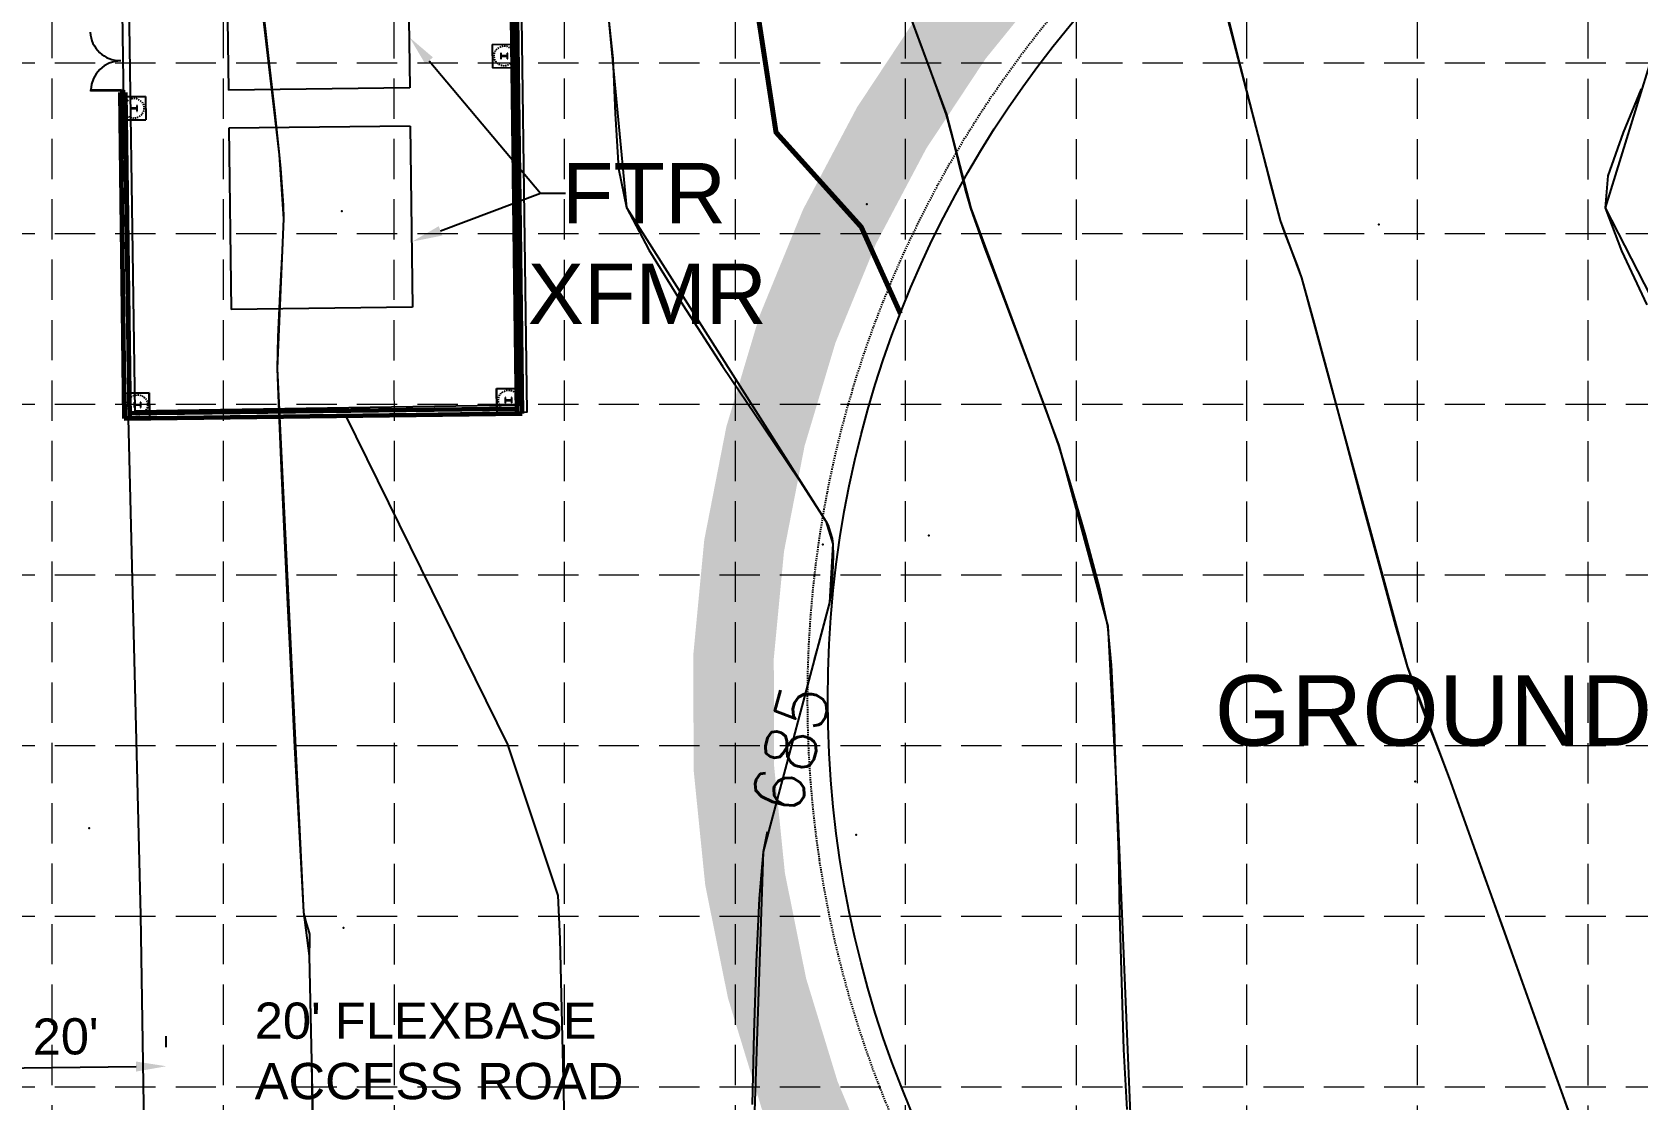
# Model space of a CAD drawing. Header units: inches. Extents: x 8056544 to 8057224, y 14638228 to 14639314.
# Drawn here: x 8056661.4 to 8056820.8, y 14638701.9 to 14638808 of the extents above; entities that cross this region are included whole.
import ezdxf

# ---------------------------------------------------------------- set-up
doc = ezdxf.new("R2010")
doc.units = ezdxf.units.IN
doc.header["$MEASUREMENT"] = 0
for name, pattern in [('HIDDEN', [0.375, 0.25, -0.125]), ('HIDDEN2', [0.1875, 0.125, -0.0625]), ('SBASE-FDN-TRANS$0$HIDDEN2', [0.1875, 0.125, -0.0625])]:
    doc.linetypes.add(name, pattern=pattern)
for name, color, linetype in [('30-FN-6TXT', 6, 'Continuous'), ('C-WALLS', 1, 'Continuous'), ('EC', 35, 'Continuous'), ('EX-BUILDING', 5, 'Continuous'), ('EX-GRAVEL', 5, 'Continuous'), ('FN-6TXT', 6, 'Continuous'), ('FN-TANK', 3, 'Continuous'), ('FN-TANK-DRAIN', 2, 'HIDDEN2'), ('GRID', 254, 'HIDDEN'), ('LIMITS OF DISTURBANCE', 1, 'HIDDEN'), ('POINT', 7, 'Continuous'), ('SBASE-FDN-TRANS$0$S-FND-COL', 4, 'Continuous'), ('SBASE-FDN-TRANS$0$S-FND-FOOTING_', 5, 'Continuous'), ('SBASE-FDN-TRANS$0$S-FND-PIER_', 5, 'SBASE-FDN-TRANS$0$HIDDEN2'), ('SBASE-FDN-TRANS$0$S-MECH', 8, 'Continuous')]:
    doc.layers.add(name, color=color, linetype=linetype)
for name, color, linetype, lineweight in [('A-Base-Trans$0$A-DOOR', 4, 'Continuous', 25), ('A-Base-Trans$0$A-FLOR', 2, 'Continuous', 25), ('A-Base-Trans$0$A-WALL_', 5, 'Continuous', 60)]:
    doc.layers.add(name, color=color, linetype=linetype, lineweight=lineweight)
doc.styles.add('ROMANS', font='romans.shx', dxfattribs={"height": 3})
doc.styles.get("Standard").update_dxf_attribs({"font": 'ARIAL.TTF'})

msp = doc.modelspace()

# ---------------------------------------------------------------- linework, layer by layer
at = {"layer": 'A-Base-Trans$0$A-DOOR', "color": 7}
for p, q in [((8056667.23, 14638802.22), (8056670.23, 14638802.26)), ((8056667.23, 14638802.1), (8056667.23, 14638802.22)), ((8056670.23, 14638802.13), (8056667.23, 14638802.1)), ((8056670.23, 14638802.26), (8056670.23, 14638802.13)), ((8056670.56, 14638802.14), (8056670.23, 14638802.13)), ((8056670.23, 14638802.13), (8056670.23, 14638801.97)), ((8056670.23, 14638801.97), (8056670.56, 14638801.97)), ((8056670.56, 14638801.97), (8056670.56, 14638802.14))]:
    msp.add_line(p, q, dxfattribs=at)
for centre, major_axis, start_param, end_param in [((8056670.15, 14638808.13), (-2.12, 2.12), 0.839413, 2.3694), ((8056670.23, 14638802.13), (2.12, 2.12), 0.796866, 2.326853)]:
    msp.add_ellipse(centre, major_axis=major_axis, ratio=1, start_param=start_param, end_param=end_param, dxfattribs=at)
at = {"layer": 'A-Base-Trans$0$A-FLOR'}
for p, q in [((8056707.09, 14638806.75), (8056709.09, 14638806.78)), ((8056707.09, 14638806.75), (8056707.12, 14638804.42)), ((8056707.12, 14638804.42), (8056709.12, 14638804.45)), ((8056672.65, 14638801.58), (8056670.65, 14638801.55)), ((8056672.65, 14638801.58), (8056672.68, 14638799.25)), ((8056672.68, 14638799.25), (8056670.68, 14638799.22)), ((8056673.02, 14638772.12), (8056671.02, 14638772.1)), ((8056673.04, 14638770.12), (8056673.02, 14638772.12)), ((8056707.51, 14638772.55), (8056709.51, 14638772.57)), ((8056707.54, 14638770.55), (8056707.51, 14638772.55))]:
    msp.add_line(p, q, dxfattribs=at)
at = {"layer": 'A-Base-Trans$0$A-WALL_', "color": 7}
for p, q in [((8056709.54, 14638770.07), (8056708.25, 14638875.36)), ((8056710.04, 14638770.08), (8056708.75, 14638875.36)), ((8056709.61, 14638805.62), (8056709.11, 14638805.61)), ((8056670.65, 14638801.97), (8056670.15, 14638801.96)), ((8056670.15, 14638801.96), (8056670.55, 14638769.59)), ((8056670.65, 14638801.97), (8056671.05, 14638769.6)), ((8056670.67, 14638800.39), (8056670.17, 14638800.38)), ((8056671.04, 14638770.1), (8056709.54, 14638770.57)), ((8056710.03, 14638771.41), (8056709.53, 14638771.41)), ((8056670.55, 14638769.59), (8056710.04, 14638770.08))]:
    msp.add_line(p, q, dxfattribs=at)
at = {"layer": 'C-WALLS', "color": 7, "linetype": 'Continuous'}
for p, q in [((8056680.67, 14638820.21), (8056680.89, 14638802.21)), ((8056698.67, 14638820.43), (8056698.89, 14638802.43)), ((8056698.89, 14638802.43), (8056680.89, 14638802.21))]:
    msp.add_line(p, q, dxfattribs=at)
at = {"layer": 'EC', "linetype": 'Continuous'}
for points in [[(8056815.38, 14638696.85), (8056802.13, 14638733.86), (8056797.96, 14638744.99), (8056787.46, 14638783.56), (8056785.36, 14638789.24), (8056775.7, 14638826.24), (8056768.54, 14638845.58), (8056761.19, 14638861.8), (8056761.99, 14638874.12), (8056763.72, 14638891.59), (8056763.86, 14638898.05), (8056765.67, 14638933.43), (8056761.05, 14638953.78), (8056758.24, 14638969.34), (8056749.15, 14639000.94), (8056742.48, 14639014.53), (8056737.9, 14639023.35), (8056734.27, 14639029.93), (8056710.3, 14639067), (8056719, 14639074.2), (8056693.31, 14639083.96), (8056691.42, 14639087.26), (8056690.24, 14639092.91), (8056688.66, 14639111.22)], [(8056670.95, 14639010.38), (8056672.04, 14639004.4), (8056681.65, 14638978.23), (8056690.54, 14638960.29), (8056691.8, 14638953.29), (8056693.36, 14638915.74), (8056694.81, 14638900.38), (8056695.15, 14638899.47), (8056695.03, 14638897.48), (8056697.16, 14638895.4), (8056712.7, 14638874.87), (8056711.71, 14638860.24), (8056706.16, 14638846.64), (8056708.49, 14638839.69), (8056718.63, 14638809.35), (8056720.41, 14638790.56), (8056740.21, 14638759.39), (8056740.91, 14638757.15), (8056740.57, 14638751.3), (8056733.99, 14638726.55), (8056732.9, 14638693.81)], [(8056658.53, 14638958.67), (8056665.85, 14638928.13), (8056667.38, 14638911.87), (8056671.1, 14638902.01), (8056669.83, 14638880.53), (8056681.95, 14638868.61), (8056675.39, 14638854.44), (8056678.76, 14638843.72), (8056681.46, 14638833.89), (8056685.93, 14638795.78), (8056686.35, 14638789.41), (8056685.74, 14638774.54), (8056688.34, 14638720.54), (8056688.91, 14638716.2), (8056689.68, 14638681.79)], [(8056726.88, 14638947.5), (8056735.49, 14638913.63), (8056738.87, 14638898.76), (8056738.8, 14638897.46), (8056738.71, 14638893.16), (8056737.12, 14638885.85), (8056738.48, 14638884.04), (8056736.13, 14638849.28), (8056735.3, 14638847.24), (8056735.65, 14638846.2), (8056741.75, 14638827.93), (8056752.17, 14638799.77), (8056754.6, 14638790.47), (8056763.33, 14638766.89), (8056768.21, 14638748.95), (8056769.15, 14638730.7), (8056770.58, 14638696.57)], [(8056840.17, 14638746.51), (8056817.63, 14638790.5), (8056822.28, 14638805.6)]]:
    msp.add_lwpolyline(points, dxfattribs=at)
at = {"layer": 'EC', "const_width": 0.5, "elevation": 685, "flags": 128}
msp.add_lwpolyline([(8056747.61, 14638780.01), (8056743.72, 14638788.61), (8056735.26, 14638798.01), (8056728.18, 14638844.23), (8056726.6, 14638851.76), (8056731.02, 14638856.39), (8056730.79, 14638857.73), (8056731.12, 14638862.46), (8056731.34, 14638864.96), (8056729.17, 14638875.18), (8056721.83, 14638880.04), (8056712.3, 14638879.05), (8056699.49, 14638895.63), (8056696.12, 14638897.69), (8056692.36, 14638903.06)], dxfattribs=at)
at = {"layer": 'EC', "elevation": 686, "flags": 128}
msp.add_lwpolyline([(8056682.77, 14638556.43), (8056682.81, 14638557.51), (8056683.03, 14638571.25), (8056674.66, 14638578.97), (8056667.4, 14638592.19), (8056666.99, 14638593.84), (8056667.45, 14638595.47), (8056666.98, 14638597.05), (8056667.37, 14638597.41), (8056672.57, 14638621.25), (8056675.33, 14638633.45), (8056684.67, 14638637.49), (8056708.33, 14638661.25), (8056712.58, 14638667.85), (8056715.01, 14638672.18), (8056714.86, 14638674.59), (8056713.81, 14638717.89), (8056713.63, 14638722.2), (8056708.63, 14638737.2), (8056692.5, 14638769.94)], dxfattribs=at)
at = {"layer": 'EC'}
for points in [[(8056684.18, 14638811.6, 686), (8056684.88, 14638805.35, 686), (8056685.48, 14638799.89, 686), (8056685.93, 14638795.78, 686), (8056685.93, 14638795.78, 686), (8056686.06, 14638794.43, 686), (8056686.2, 14638792.6, 686), (8056686.31, 14638790.77, 686), (8056686.35, 14638789.41, 686), (8056686.35, 14638789.41, 686), (8056686.23, 14638786.25, 686), (8056686, 14638781.97, 686), (8056685.8, 14638777.7, 686), (8056685.74, 14638774.54, 686), (8056685.74, 14638774.54, 686), (8056685.89, 14638770.2, 686), (8056686.12, 14638764.61, 686), (8056686.42, 14638758.13, 686), (8056686.75, 14638751.13, 686), (8056687.11, 14638743.94, 686), (8056687.46, 14638736.93, 686), (8056687.8, 14638730.46, 686), (8056688.1, 14638724.88, 686), (8056688.34, 14638720.54, 686), (8056688.34, 14638720.54, 686), (8056688.44, 14638720.07, 686), (8056688.62, 14638719.44, 686), (8056688.82, 14638718.82, 686), (8056688.93, 14638718.35, 686), (8056688.93, 14638718.35, 686), (8056688.95, 14638717.9, 686), (8056688.94, 14638717.28, 686), (8056688.92, 14638716.66, 686), (8056688.91, 14638716.2, 686), (8056688.91, 14638716.2, 686), (8056689, 14638711.74, 686), (8056689.12, 14638705.75, 686), (8056689.25, 14638698.99, 686)], [(8056770.12, 14638700.95, 684), (8056769.8, 14638706.89, 684), (8056769.58, 14638713.59, 684), (8056769.41, 14638720.31, 684), (8056769.28, 14638726.26, 684), (8056769.14, 14638730.7, 684), (8056769.14, 14638730.7, 684), (8056769.01, 14638734.58, 684), (8056768.83, 14638739.84, 684), (8056768.58, 14638745.09, 684), (8056768.21, 14638748.95, 684), (8056768.21, 14638748.95, 684), (8056767.36, 14638752.81, 684), (8056765.99, 14638757.98, 684), (8056764.5, 14638763.12, 684), (8056763.33, 14638766.89, 684), (8056763.33, 14638766.89, 684), (8056761.98, 14638770.72, 684), (8056760.04, 14638775.88, 684), (8056757.92, 14638781.49, 684), (8056755.97, 14638786.65, 684), (8056754.59, 14638790.47, 684), (8056754.59, 14638790.47, 684), (8056754.04, 14638792.43, 684), (8056753.38, 14638795.12, 684), (8056752.72, 14638797.8, 684), (8056752.17, 14638799.76, 684), (8056752.17, 14638799.76, 684), (8056750.53, 14638804.34, 684), (8056748.24, 14638810.51, 684)], [(8056813.93, 14638700.84, 683), (8056812.03, 14638706.13, 683), (8056809.86, 14638712.19, 683), (8056807.61, 14638718.52, 683), (8056805.44, 14638724.58, 683), (8056803.55, 14638729.87, 683), (8056802.11, 14638733.86, 683), (8056802.11, 14638733.86, 683), (8056801.22, 14638736.21, 683), (8056799.99, 14638739.39, 683), (8056798.78, 14638742.57, 683), (8056797.96, 14638744.95, 683), (8056797.96, 14638744.95, 683), (8056796.78, 14638749.1, 683), (8056795.27, 14638754.62, 683), (8056793.57, 14638760.95, 683), (8056791.8, 14638767.55, 683), (8056790.1, 14638773.89, 683), (8056788.61, 14638779.4, 683), (8056787.46, 14638783.56, 683), (8056787.46, 14638783.56, 683), (8056787.03, 14638784.78, 683), (8056786.4, 14638786.4, 683), (8056785.77, 14638788.02, 683), (8056785.35, 14638789.24, 683), (8056785.35, 14638789.24, 683), (8056784.29, 14638793.23, 683), (8056782.93, 14638798.52, 683), (8056781.38, 14638804.59, 683), (8056779.77, 14638810.92, 683)], [(8056718.63, 14638809.35, 685), (8056719.07, 14638805.36, 685), (8056719.29, 14638799.87, 685), (8056719.63, 14638794.43, 685), (8056720.41, 14638790.56, 685), (8056720.41, 14638790.56, 685), (8056722.63, 14638786.34, 685), (8056725.99, 14638780.87, 685), (8056729.96, 14638774.8, 685), (8056734.01, 14638768.76, 685), (8056737.61, 14638763.41, 685), (8056740.21, 14638759.39, 685), (8056740.21, 14638759.39, 685), (8056740.42, 14638758.94, 685), (8056740.64, 14638758.3, 685), (8056740.83, 14638757.65, 685), (8056740.91, 14638757.15, 685), (8056740.91, 14638757.15, 685), (8056740.92, 14638755.91, 685), (8056740.86, 14638754.22, 685), (8056740.74, 14638752.53, 685), (8056740.57, 14638751.3, 685), (8056740.57, 14638751.3, 685), (8056739.52, 14638747.3, 685), (8056739.04, 14638745.63, 685)], [(8056821.74, 14638780.88, 682), (8056819.23, 14638786.25, 682), (8056817.62, 14638790.5, 682), (8056817.62, 14638790.5, 682), (8056817.88, 14638793.7, 682), (8056819.4, 14638798.01, 682), (8056821.19, 14638802.35, 682)], [(8056734.39, 14638728.54, 685), (8056733.99, 14638726.55, 685), (8056733.99, 14638726.55, 685), (8056733.58, 14638721.9, 685), (8056733.27, 14638715.62, 685), (8056733.04, 14638708.54, 685), (8056732.89, 14638701.44, 685)]]:
    msp.add_polyline3d(points, dxfattribs=at)
at = {"layer": 'EX-BUILDING', "color": 253, "linetype": 'Continuous'}
for points in [[(8056669.4, 14638874.89), (8056709.09, 14638875.4), (8056710.52, 14638770.21), (8056670.95, 14638769.62)], [(8056670.95, 14638769.62), (8056669.4, 14638874.89)]]:
    msp.add_lwpolyline(points, dxfattribs=at)
msp.add_lwpolyline([(8056670.11, 14638874.2), (8056708.4, 14638874.69), (8056709.81, 14638770.9), (8056671.64, 14638770.33)], close=True, dxfattribs=at)
at = {"layer": 'EX-GRAVEL', "color": 7, "linetype": 'Continuous'}
msp.add_lwpolyline([(8056759.61, 14638610.78), (8056705.35, 14638611.81, -0.523293), (8056671.93, 14638645.69), (8056672.94, 14638672.08), (8056672.2, 14638720.24), (8056670.95, 14638769.62)], format="xyb", dxfattribs=at)
at = {"layer": 'FN-6TXT', "color": 7}
for p, q in [((8056674.7, 14638707.12), (8056674.69, 14638708.24)), ((8056657.72, 14638705.06), (8056671.72, 14638705.21))]:
    msp.add_line(p, q, dxfattribs=at)
at = {"layer": 'FN-6TXT', "color": 7, "ltscale": 50}
for points in [[(8056700.81, 14638805.13), (8056711.87, 14638791.98), (8056714.36, 14638791.98)], [(8056701.95, 14638788.22), (8056711.87, 14638791.98)]]:
    msp.add_lwpolyline(points, dxfattribs=at)
for points in [[(8056700.43, 14638804.81), (8056698.88, 14638807.43), (8056701.19, 14638805.46)], [(8056702.13, 14638787.76), (8056699.14, 14638787.16), (8056701.77, 14638788.69)]]:
    msp.add_solid(points, dxfattribs=at)
at = {"layer": 'FN-6TXT', "color": 7}
msp.add_solid([(8056671.71, 14638705.71), (8056671.72, 14638704.71), (8056674.72, 14638705.24)], dxfattribs=at)
at = {"layer": 'FN-TANK', "color": 7, "ltscale": 50}
msp.add_circle((8056845.39, 14638741.75), 105, dxfattribs=at)
at = {"layer": 'FN-TANK-DRAIN', "color": 5}
msp.add_circle((8056845.39, 14638741.75), 107, dxfattribs=at)
at = {"layer": 'GRID', "color": 252, "linetype": 'HIDDEN', "lineweight": 0, "ltscale": 16}
for p, q in [((8056663.36, 14638313.37), (8056663.41, 14639295.81)), ((8056680.43, 14638313.37), (8056680.34, 14639295.75)), ((8056697.44, 14638313.36), (8056697.27, 14639295.76)), ((8056714.26, 14638313.36), (8056714.26, 14639295.75)), ((8056731.25, 14638313.36), (8056731.23, 14639295.75)), ((8056748.1, 14638313.36), (8056748.13, 14639295.74)), ((8056765.05, 14638313.35), (8056765.15, 14639295.72)), ((8056781.99, 14638313.35), (8056781.99, 14639296.42)), ((8056798.94, 14638313.35), (8056798.94, 14639296.42)), ((8056815.89, 14638313.34), (8056815.89, 14639296.42)), ((8056561.65, 14638804.9), (8057205.72, 14638804.9)), ((8056561.65, 14638787.95), (8057205.72, 14638787.95)), ((8056561.65, 14638771), (8057205.72, 14638771)), ((8056561.65, 14638754.05), (8057205.72, 14638754.05)), ((8056561.65, 14638737.11), (8057205.72, 14638737.11)), ((8056561.65, 14638720.16), (8057205.72, 14638720.16)), ((8056561.65, 14638703.21), (8057205.72, 14638703.21))]:
    msp.add_line(p, q, dxfattribs=at)
at = {"layer": 'LIMITS OF DISTURBANCE', "ltscale": 100, "const_width": 8}
msp.add_lwpolyline([(8057144.67, 14638942.63), (8057161.73, 14638942.63), (8057163.77, 14638816.49), (8057147.4, 14638813.08), (8057147.4, 14638789.22), (8056939.31, 14638643.16), (8056921.58, 14638658.16), (8056901.8, 14638643.16, -1.150358), (8056815.73, 14638850.36), (8056815.95, 14638895.34), (8056865.2, 14638896.3), (8056865.2, 14638880.04), (8056885.76, 14638880.04), (8056912.06, 14638867.14), (8056907.75, 14638858.06), (8056923.05, 14638848.5), (8056912.34, 14638833.36), (8056919.83, 14638827.33, -0.136349), (8056952.7, 14638777.28), (8057118.62, 14638826.51), (8057118.14, 14638905.86), (8057143.96, 14638906.81)], format="xyb", close=True, dxfattribs=at)
at = {"layer": 'POINT'}
for p in [(8056692.14, 14638790.19, 685.79), (8056744.27, 14638790.88, 684.34), (8056795.11, 14638788.85, 682.68), (8056750.42, 14638757.97, 684.53), (8056739.91, 14638757.07, 685.05), (8056798.71, 14638733.51, 683.08), (8056667.07, 14638728.9, 686.62), (8056743.23, 14638728.23, 684.8), (8056692.32, 14638718.98, 685.88)]:
    msp.add_point(p, dxfattribs=at)
at = {"layer": 'SBASE-FDN-TRANS$0$S-FND-COL', "color": 7}
for p, q in [((8056707.94, 14638805.87), (8056707.95, 14638805.33)), ((8056707.97, 14638805.87), (8056707.94, 14638805.87)), ((8056707.98, 14638805.63), (8056707.97, 14638805.87)), ((8056707.98, 14638805.33), (8056707.98, 14638805.57)), ((8056708.55, 14638805.62), (8056708, 14638805.61)), ((8056708, 14638805.59), (8056708.55, 14638805.59)), ((8056708.57, 14638805.88), (8056708.57, 14638805.64)), ((8056708.6, 14638805.88), (8056708.57, 14638805.88)), ((8056708.57, 14638805.57), (8056708.57, 14638805.33)), ((8056708.6, 14638805.33), (8056708.6, 14638805.88)), ((8056707.95, 14638805.33), (8056707.98, 14638805.33)), ((8056708.57, 14638805.33), (8056708.6, 14638805.33)), ((8056671.17, 14638800.66), (8056671.18, 14638800.12)), ((8056671.2, 14638800.66), (8056671.17, 14638800.66)), ((8056671.18, 14638800.12), (8056671.21, 14638800.12)), ((8056671.2, 14638800.43), (8056671.2, 14638800.66)), ((8056671.21, 14638800.12), (8056671.2, 14638800.36)), ((8056671.78, 14638800.41), (8056671.22, 14638800.4)), ((8056671.22, 14638800.38), (8056671.78, 14638800.39)), ((8056671.79, 14638800.67), (8056671.8, 14638800.43)), ((8056671.83, 14638800.67), (8056671.79, 14638800.67)), ((8056671.8, 14638800.37), (8056671.8, 14638800.13)), ((8056671.8, 14638800.13), (8056671.83, 14638800.13)), ((8056671.83, 14638800.13), (8056671.83, 14638800.67)), ((8056671.53, 14638771.21), (8056671.54, 14638770.67)), ((8056671.56, 14638771.21), (8056671.53, 14638771.21)), ((8056671.54, 14638770.67), (8056671.57, 14638770.67)), ((8056671.57, 14638770.97), (8056671.56, 14638771.21)), ((8056671.57, 14638770.67), (8056671.57, 14638770.91)), ((8056672.14, 14638770.96), (8056671.59, 14638770.95)), ((8056671.59, 14638770.93), (8056672.14, 14638770.93)), ((8056672.16, 14638771.22), (8056672.16, 14638770.98)), ((8056672.19, 14638771.22), (8056672.16, 14638771.22)), ((8056672.16, 14638770.91), (8056672.16, 14638770.67)), ((8056672.16, 14638770.67), (8056672.2, 14638770.67)), ((8056672.2, 14638770.67), (8056672.19, 14638771.22)), ((8056708.36, 14638771.66), (8056708.37, 14638771.12)), ((8056708.39, 14638771.66), (8056708.36, 14638771.66)), ((8056708.37, 14638771.12), (8056708.4, 14638771.12)), ((8056708.4, 14638771.42), (8056708.39, 14638771.66)), ((8056708.4, 14638771.12), (8056708.4, 14638771.36)), ((8056708.97, 14638771.41), (8056708.42, 14638771.4)), ((8056708.42, 14638771.38), (8056708.97, 14638771.39)), ((8056708.99, 14638771.67), (8056708.99, 14638771.43)), ((8056709.02, 14638771.67), (8056708.99, 14638771.67)), ((8056708.99, 14638771.37), (8056708.99, 14638771.13)), ((8056708.99, 14638771.13), (8056709.03, 14638771.13)), ((8056709.03, 14638771.13), (8056709.02, 14638771.67))]:
    msp.add_line(p, q, dxfattribs=at)
for centre, major_axis, start_param, end_param in [((8056708, 14638805.63), (0.0147, 0.0147), 2.368531, 3.939328), ((8056708, 14638805.57), (-0.0147, 0.0147), -0.773061, 0.797735), ((8056708.55, 14638805.64), (-0.0147, 0.0147), 2.368531, 3.939328), ((8056708.55, 14638805.57), (-0.0147, 0.0147), 3.939328, 5.510124), ((8056671.22, 14638800.43), (0.0147, 0.0147), 2.368531, 3.939328), ((8056671.22, 14638800.36), (-0.0147, 0.0147), -0.773061, 0.797735), ((8056671.78, 14638800.43), (-0.0147, 0.0147), 2.368531, 3.939328), ((8056671.78, 14638800.37), (0.0147, 0.0147), 5.510124, 7.08092), ((8056671.59, 14638770.97), (-0.0147, 0.0147), 0.797735, 2.368531), ((8056671.59, 14638770.91), (-0.0147, 0.0147), -0.773061, 0.797735), ((8056672.14, 14638770.98), (0.0147, 0.0147), 3.939328, 5.510124), ((8056672.14, 14638770.91), (0.0147, 0.0147), 5.510124, 7.08092), ((8056708.42, 14638771.42), (-0.0147, 0.0147), 0.797735, 2.368531), ((8056708.42, 14638771.36), (-0.0147, 0.0147), -0.773061, 0.797735), ((8056708.97, 14638771.43), (0.0147, 0.0147), 3.939328, 5.510124), ((8056708.97, 14638771.37), (-0.0147, 0.0147), 3.939328, 5.510124)]:
    msp.add_ellipse(centre, major_axis=major_axis, ratio=1, start_param=start_param, end_param=end_param, dxfattribs=at)
at = {"layer": 'SBASE-FDN-TRANS$0$S-FND-FOOTING_'}
for p, q in [((8056707.09, 14638806.75), (8056709.42, 14638806.78)), ((8056707.09, 14638806.75), (8056707.12, 14638804.42)), ((8056709.42, 14638806.78), (8056709.45, 14638804.45)), ((8056707.12, 14638804.42), (8056709.45, 14638804.45)), ((8056670.32, 14638801.55), (8056672.65, 14638801.58)), ((8056670.32, 14638801.55), (8056670.35, 14638799.22)), ((8056672.65, 14638801.58), (8056672.68, 14638799.25)), ((8056670.35, 14638799.22), (8056672.68, 14638799.25)), ((8056670.68, 14638772.09), (8056673.02, 14638772.12)), ((8056670.68, 14638772.09), (8056670.71, 14638769.76)), ((8056673.02, 14638772.12), (8056673.04, 14638769.79)), ((8056707.51, 14638772.55), (8056709.85, 14638772.58)), ((8056707.51, 14638772.55), (8056707.54, 14638770.21)), ((8056709.85, 14638772.58), (8056709.88, 14638770.24)), ((8056670.71, 14638769.76), (8056673.04, 14638769.79)), ((8056707.54, 14638770.21), (8056709.88, 14638770.24))]:
    msp.add_line(p, q, dxfattribs=at)
at = {"layer": 'SBASE-FDN-TRANS$0$S-FND-PIER_'}
for centre, major_axis, start_param, end_param in [((8056708.27, 14638805.6), (0.707, 0.707), 3.939328, 10.222513), ((8056671.5, 14638800.4), (-0.707, 0.707), 2.368531, 8.651716), ((8056708.69, 14638771.4), (0.707, 0.707), 3.939328, 10.222513), ((8056671.86, 14638770.94), (0.707, 0.707), 3.939328, 10.222513)]:
    msp.add_ellipse(centre, major_axis=major_axis, ratio=1, start_param=start_param, end_param=end_param, dxfattribs=at)
at = {"layer": 'SBASE-FDN-TRANS$0$S-MECH', "color": 7, "linetype": 'Continuous'}
for p, q in [((8056698.93, 14638798.64), (8056680.93, 14638798.42)), ((8056680.93, 14638798.42), (8056681.15, 14638780.42)), ((8056698.93, 14638798.64), (8056699.15, 14638780.64)), ((8056699.15, 14638780.64), (8056681.15, 14638780.42))]:
    msp.add_line(p, q, dxfattribs=at)

# ---------------------------------------------------------------- texts
at = {"layer": '30-FN-6TXT', "color": 7, "insert": (8056683.5, 14638711.57), "char_height": 3.6, "width": 53.5065, "attachment_point": 1}
msp.add_mtext("20' FLEXBASE ACCESS ROAD", dxfattribs=at)
at = {"layer": 'EC', "style": 'ROMANS'}
msp.add_text('685', height=5, rotation=74.8073, dxfattribs=at).set_placement((8056737.45, 14638729.93, 685))
at = {"layer": 'FN-6TXT', "color": 7}
for s, height, p in [('FTR', 6, (8056714, 14638788.97)), ('XFMR', 6, (8056710.6, 14638778.97)), ('GROUND STORAGE TANK', 7, (8056778.8, 14638737.08))]:
    msp.add_text(s, height=height, dxfattribs=at).set_placement(p)
msp.add_text("20'", height=3.6, rotation=0.5973, dxfattribs=at).set_placement((8056661.47, 14638706.37))

doc.saveas('drawing.dxf')
